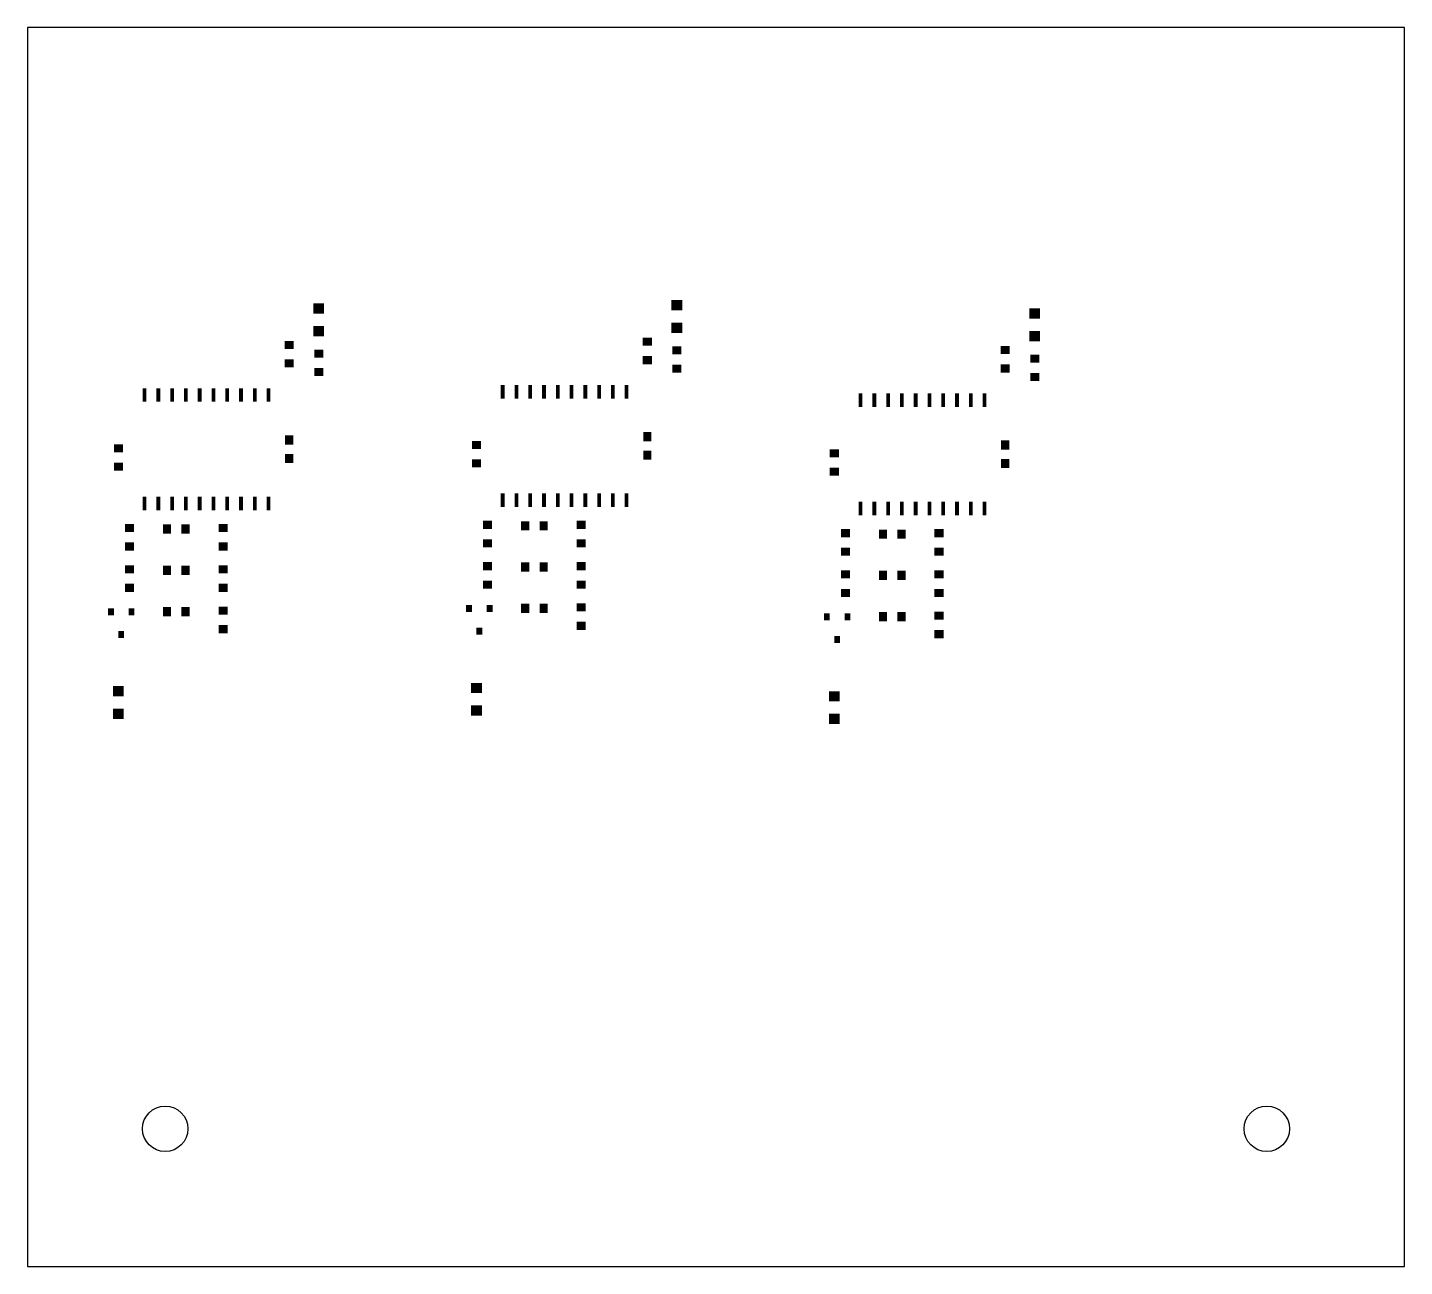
# Model space of a CAD drawing. Extents: x 0 to 5, y 0 to 4.5.
import ezdxf

# ---------------------------------------------------------------- set-up
doc = ezdxf.new("R2010")
doc.units = 0
doc.header["$MEASUREMENT"] = 0
doc.layers.get('0').update_dxf_attribs({"linetype": 'CONTINUOUS'})
doc.layers.add('31', color=10, linetype='CONTINUOUS')

# ---------------------------------------------------------------- blocks, each defined once
blk = doc.blocks.new('RECT')
blk.add_solid([(-0.5, -0.5), (0.5, -0.5), (-0.5, 0.5), (0.5, 0.5)])

msp = doc.modelspace()

# ---------------------------------------------------------------- linework, layer by layer
at = {"color": 1}
msp.add_lwpolyline([(0, 0), (5, 0), (5, 4.5), (0, 4.5)], close=True, dxfattribs=at)
for centre in [(0.5, 0.5), (4.5, 0.5)]:
    msp.add_circle(centre, 0.0825, dxfattribs=at)

# ---------------------------------------------------------------- block references
at = {"layer": '31', "color": 1}
for p, xscale, yscale, rotation in [((2.3579, 3.4913), 0.037, 0.039, 89.99999999999999), ((1.0576, 3.4794), 0.037, 0.039, 89.99999999999999), ((3.6575, 3.461), 0.037, 0.039, 89.99999999999999), ((1.0576, 3.3974), 0.037, 0.039, 89.99999999999999), ((2.3579, 3.4093), 0.037, 0.039, 89.99999999999999), ((0.9501, 3.3469), 0.02937, 0.033307, 89.99999999999999), ((2.2504, 3.3587), 0.02937, 0.033307, 89.99999999999999), ((3.6575, 3.379), 0.037, 0.039, 89.99999999999999), ((1.0576, 3.3156), 0.02937, 0.033307, 270), ((2.2504, 3.2918), 0.02937, 0.033307, 89.99999999999999), ((2.3579, 3.3275), 0.02937, 0.033307, 270), ((3.55, 3.3285), 0.02937, 0.033307, 89.99999999999999), ((3.6575, 3.2972), 0.02937, 0.033307, 270), ((0.9501, 3.2799), 0.02937, 0.033307, 89.99999999999999), ((1.0576, 3.2487), 0.02937, 0.033307, 270), ((2.3579, 3.2606), 0.02937, 0.033307, 270), ((3.55, 3.2615), 0.02937, 0.033307, 89.99999999999999), ((3.6575, 3.2303), 0.02937, 0.033307, 270), ((0.9501, 3.0019), 0.033307, 0.02937, 270), ((2.2504, 3.0137), 0.033307, 0.02937, 270), ((3.55, 2.9835), 0.033307, 0.02937, 270), ((0.3301, 2.9719), 0.02937, 0.033307, 89.99999999999999), ((0.9501, 2.9349), 0.033307, 0.02937, 270), ((1.6304, 2.9837), 0.02937, 0.033307, 89.99999999999999), ((2.2504, 2.9468), 0.033307, 0.02937, 270), ((2.93, 2.9535), 0.02937, 0.033307, 89.99999999999999), ((0.3301, 2.9049), 0.02937, 0.033307, 89.99999999999999), ((1.6304, 2.9168), 0.02937, 0.033307, 89.99999999999999), ((2.93, 2.8865), 0.02937, 0.033307, 89.99999999999999), ((3.55, 2.9165), 0.033307, 0.02937, 270), ((1.6704, 2.6937), 0.02937, 0.033307, 270), ((2.0104, 2.6937), 0.02937, 0.033307, 270), ((0.3701, 2.6819), 0.02937, 0.033307, 270), ((0.7101, 2.6819), 0.02937, 0.033307, 270), ((2.97, 2.6635), 0.02937, 0.033307, 270), ((3.31, 2.6635), 0.02937, 0.033307, 270), ((0.3701, 2.6149), 0.02937, 0.033307, 270), ((0.7101, 2.6149), 0.02937, 0.033307, 270), ((1.6704, 2.6268), 0.02937, 0.033307, 270), ((2.0104, 2.6268), 0.02937, 0.033307, 270), ((2.97, 2.5965), 0.02937, 0.033307, 270), ((3.31, 2.5965), 0.02937, 0.033307, 270), ((1.6704, 2.5437), 0.02937, 0.033307, 89.99999999999999), ((2.0104, 2.5437), 0.02937, 0.033307, 270), ((0.3701, 2.5319), 0.02937, 0.033307, 89.99999999999999), ((0.7101, 2.5319), 0.02937, 0.033307, 270), ((2.97, 2.5135), 0.02937, 0.033307, 89.99999999999999), ((3.31, 2.5135), 0.02937, 0.033307, 270), ((0.3701, 2.4649), 0.02937, 0.033307, 89.99999999999999), ((0.7101, 2.4649), 0.02937, 0.033307, 270), ((1.6704, 2.4768), 0.02937, 0.033307, 89.99999999999999), ((2.0104, 2.4768), 0.02937, 0.033307, 270), ((2.97, 2.4465), 0.02937, 0.033307, 89.99999999999999), ((3.31, 2.4465), 0.02937, 0.033307, 270), ((1.603, 2.3896), 0.021496, 0.025433, 180), ((1.6778, 2.3896), 0.021496, 0.025433, 180), ((2.0104, 2.3937), 0.02937, 0.033307, 270), ((0.3027, 2.3778), 0.021496, 0.025433, 180), ((0.3775, 2.3778), 0.021496, 0.025433, 180), ((0.7101, 2.3819), 0.02937, 0.033307, 270), ((2.9026, 2.3594), 0.021496, 0.025433, 180), ((2.9774, 2.3594), 0.021496, 0.025433, 180), ((3.31, 2.3635), 0.02937, 0.033307, 270), ((0.3401, 2.2951), 0.021496, 0.025433, 180), ((0.7101, 2.3149), 0.02937, 0.033307, 270), ((1.6404, 2.307), 0.021496, 0.025433, 180), ((2.0104, 2.3268), 0.02937, 0.033307, 270), ((3.31, 2.2965), 0.02937, 0.033307, 270), ((2.94, 2.2767), 0.021496, 0.025433, 180), ((0.3301, 2.0894), 0.037, 0.039, 89.99999999999999), ((1.6304, 2.1013), 0.037, 0.039, 89.99999999999999), ((2.93, 2.071), 0.037, 0.039, 89.99999999999999), ((0.3301, 2.0074), 0.037, 0.039, 89.99999999999999), ((1.6304, 2.0193), 0.037, 0.039, 89.99999999999999), ((2.93, 1.989), 0.037, 0.039, 89.99999999999999)]:
    msp.add_blockref('RECT', p, dxfattribs=dict(at, xscale=xscale, yscale=yscale, rotation=rotation))
for p, xscale, yscale in [((1.7254, 3.1771), 0.013622, 0.049055), ((1.7754, 3.1771), 0.013622, 0.049055), ((1.8254, 3.1771), 0.013622, 0.049055), ((1.8754, 3.1771), 0.013622, 0.049055), ((1.9254, 3.1771), 0.013622, 0.049055), ((1.9754, 3.1771), 0.013622, 0.049055), ((2.0254, 3.1771), 0.013622, 0.049055), ((2.0754, 3.1771), 0.013622, 0.049055), ((2.1254, 3.1771), 0.013622, 0.049055), ((2.1754, 3.1771), 0.013622, 0.049055), ((0.4251, 3.1652), 0.013622, 0.049055), ((0.4751, 3.1652), 0.013622, 0.049055), ((0.5251, 3.1652), 0.013622, 0.049055), ((0.5751, 3.1652), 0.013622, 0.049055), ((0.6251, 3.1652), 0.013622, 0.049055), ((0.6751, 3.1652), 0.013622, 0.049055), ((0.7251, 3.1652), 0.013622, 0.049055), ((0.7751, 3.1652), 0.013622, 0.049055), ((0.8251, 3.1652), 0.013622, 0.049055), ((0.8751, 3.1652), 0.013622, 0.049055), ((3.025, 3.1468), 0.013622, 0.049055), ((3.075, 3.1468), 0.013622, 0.049055), ((3.125, 3.1468), 0.013622, 0.049055), ((3.175, 3.1468), 0.013622, 0.049055), ((3.225, 3.1468), 0.013622, 0.049055), ((3.275, 3.1468), 0.013622, 0.049055), ((3.325, 3.1468), 0.013622, 0.049055), ((3.375, 3.1468), 0.013622, 0.049055), ((3.425, 3.1468), 0.013622, 0.049055), ((3.475, 3.1468), 0.013622, 0.049055), ((1.7254, 2.7834), 0.013622, 0.049055), ((1.7754, 2.7834), 0.013622, 0.049055), ((1.8254, 2.7834), 0.013622, 0.049055), ((1.8754, 2.7834), 0.013622, 0.049055), ((1.9254, 2.7834), 0.013622, 0.049055), ((1.9754, 2.7834), 0.013622, 0.049055), ((2.0254, 2.7834), 0.013622, 0.049055), ((2.0754, 2.7834), 0.013622, 0.049055), ((2.1254, 2.7834), 0.013622, 0.049055), ((2.1754, 2.7834), 0.013622, 0.049055), ((0.4251, 2.7715), 0.013622, 0.049055), ((0.4751, 2.7715), 0.013622, 0.049055), ((0.5251, 2.7715), 0.013622, 0.049055), ((0.5751, 2.7715), 0.013622, 0.049055), ((0.6251, 2.7715), 0.013622, 0.049055), ((0.6751, 2.7715), 0.013622, 0.049055), ((0.7251, 2.7715), 0.013622, 0.049055), ((0.7751, 2.7715), 0.013622, 0.049055), ((0.8251, 2.7715), 0.013622, 0.049055), ((0.8751, 2.7715), 0.013622, 0.049055), ((3.025, 2.7531), 0.013622, 0.049055), ((3.075, 2.7531), 0.013622, 0.049055), ((3.125, 2.7531), 0.013622, 0.049055), ((3.175, 2.7531), 0.013622, 0.049055), ((3.225, 2.7531), 0.013622, 0.049055), ((3.275, 2.7531), 0.013622, 0.049055), ((3.325, 2.7531), 0.013622, 0.049055), ((3.375, 2.7531), 0.013622, 0.049055), ((3.425, 2.7531), 0.013622, 0.049055), ((3.475, 2.7531), 0.013622, 0.049055), ((1.8069, 2.6903), 0.02937, 0.033307), ((1.8738, 2.6903), 0.02937, 0.033307), ((0.5066, 2.6784), 0.02937, 0.033307), ((0.5735, 2.6784), 0.02937, 0.033307), ((3.1065, 2.66), 0.02937, 0.033307), ((3.1735, 2.66), 0.02937, 0.033307), ((1.8069, 2.5403), 0.02937, 0.033307), ((1.8738, 2.5403), 0.02937, 0.033307), ((0.5066, 2.5284), 0.02937, 0.033307), ((0.5735, 2.5284), 0.02937, 0.033307), ((3.1065, 2.51), 0.02937, 0.033307), ((3.1735, 2.51), 0.02937, 0.033307), ((1.8069, 2.3903), 0.02937, 0.033307), ((1.8738, 2.3903), 0.02937, 0.033307), ((0.5066, 2.3784), 0.02937, 0.033307), ((0.5735, 2.3784), 0.02937, 0.033307), ((3.1065, 2.36), 0.02937, 0.033307), ((3.1735, 2.36), 0.02937, 0.033307)]:
    msp.add_blockref('RECT', p, dxfattribs=dict(at, xscale=xscale, yscale=yscale))

doc.saveas('drawing.dxf')
